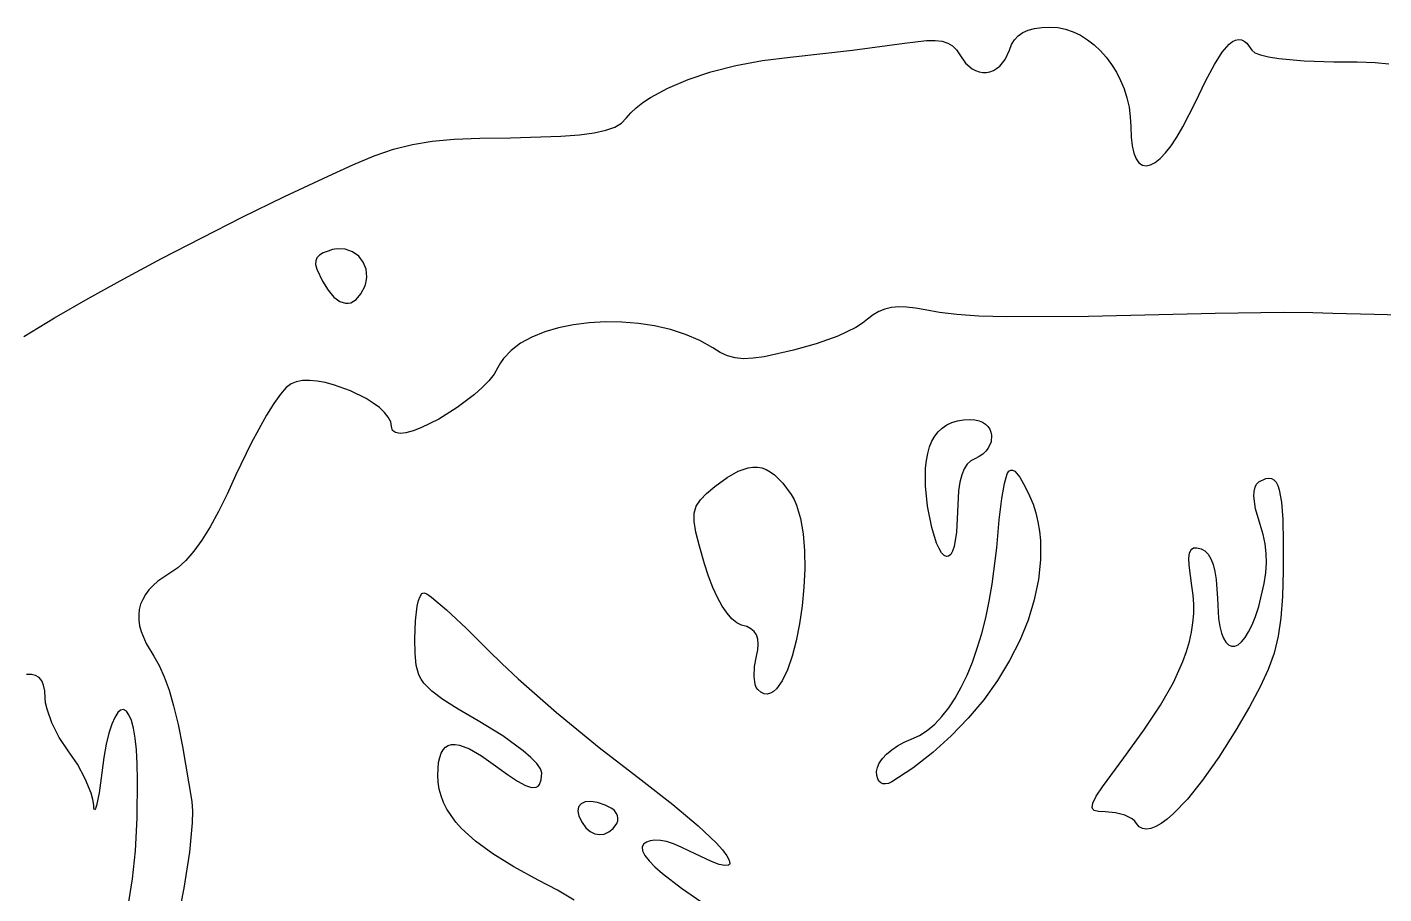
# Model space of a CAD drawing. Extents: x 239 to 1106, y -837 to 40.
# Drawn here: x 430.2 to 761.8, y -171.9 to 40.1 of the extents above; entities that cross this region are included whole.
import ezdxf

# ---------------------------------------------------------------- set-up
doc = ezdxf.new("R2010")
doc.units = 0

msp = doc.modelspace()

# ---------------------------------------------------------------- linework, layer by layer
at = {"layer": 'Layer 1'}
for p, q in [((676.388268, 39.749753), (678.155463, 39.995595)), ((678.155463, 39.995595), (680.154168, 40.076072)), ((680.154168, 40.076072), (682.096853, 39.943023)), ((682.096853, 39.943023), (684.001091, 39.554072)), ((644.594198, 36.124962), (650.004923, 36.795239)), ((650.004923, 36.795239), (652.080249, 36.819493)), ((652.080249, 36.819493), (653.801695, 36.61885)), ((653.801695, 36.61885), (655.218874, 36.180083)), ((670.793438, 35.808567), (671.502301, 36.98045)), ((671.502301, 36.98045), (672.4096, 37.953896)), ((672.4096, 37.953896), (673.521952, 38.735518)), ((673.521952, 38.735518), (674.84597, 39.331932)), ((674.84597, 39.331932), (676.388268, 39.749753)), ((684.001091, 39.554072), (685.854892, 38.924515)), ((685.854892, 38.924515), (687.646268, 38.06965)), ((687.646268, 38.06965), (689.36323, 37.004772)), ((689.36323, 37.004772), (690.993789, 35.745177)), ((724.004337, 35.913282), (724.790714, 36.532571)), ((724.790714, 36.532571), (725.539472, 36.912081)), ((725.539472, 36.912081), (726.255984, 37.056775)), ((726.255984, 37.056775), (726.945625, 36.971613)), ((726.945625, 36.971613), (727.61377, 36.661557)), ((727.61377, 36.661557), (728.265792, 36.131567)), ((616.654198, 32.738302), (631.894184, 34.431634)), ((631.894184, 34.431634), (644.594198, 36.124962)), ((655.218874, 36.180083), (656.381394, 35.489962)), ((656.381394, 35.489962), (657.338865, 34.535258)), ((657.338865, 34.535258), (658.140898, 33.302742)), ((658.140898, 33.302742), (659.542085, 31.290809)), ((669.245641, 32.183777), (670.276398, 34.431632)), ((670.276398, 34.431632), (670.793438, 35.808567)), ((690.993789, 35.745177), (692.525956, 34.306162)), ((692.525956, 34.306162), (693.947743, 32.703022)), ((720.375139, 30.939126), (722.297224, 33.935527)), ((722.297224, 33.935527), (724.004337, 35.913282)), ((728.265792, 36.131567), (729.542968, 34.431632)), ((729.542968, 34.431632), (730.230333, 33.824194)), ((730.230333, 33.824194), (731.602307, 33.276287)), ((731.602307, 33.276287), (733.576209, 32.794525)), ((597.326422, 29.121741), (603.40742, 30.678929)), ((603.40742, 30.678929), (609.885289, 31.898781)), ((609.885289, 31.898781), (616.654198, 32.738302)), ((659.542085, 31.290809), (661.148324, 29.90726)), ((661.148324, 29.90726), (662.001466, 29.449063)), ((666.33745, 29.460776), (667.143461, 29.917871)), ((667.143461, 29.917871), (667.903995, 30.524621)), ((667.903995, 30.524621), (669.245641, 32.183777)), ((693.947743, 32.703022), (695.24716, 30.951054)), ((695.24716, 30.951054), (696.412219, 29.065554)), ((718.195085, 26.884391), (720.375139, 30.939126)), ((733.576209, 32.794525), (736.069356, 32.385523)), ((736.069356, 32.385523), (742.282661, 31.812259)), ((742.282661, 31.812259), (749.580768, 31.609412)), ((749.580768, 31.609412), (755.235674, 31.572481)), ((755.235674, 31.572481), (759.630504, 31.419794)), ((759.630504, 31.419794), (762.960388, 31.088514)), ((586.778379, 25.167325), (591.74813, 27.270208)), ((591.74813, 27.270208), (597.326422, 29.121741)), ((662.001466, 29.449063), (662.873624, 29.145482)), ((662.873624, 29.145482), (663.754051, 28.995689)), ((663.754051, 28.995689), (664.631997, 28.998858)), ((664.631997, 28.998858), (665.496713, 29.154163)), ((665.496713, 29.154163), (666.33745, 29.460776)), ((696.412219, 29.065554), (697.43093, 27.061819)), ((697.43093, 27.061819), (698.291305, 24.955144)), ((715.714068, 21.731632), (718.195085, 26.884391)), ((582.523, 22.856084), (586.778379, 25.167325)), ((698.291305, 24.955144), (698.981356, 22.760825)), ((577.710894, 19.0926), (579.087829, 20.379479)), ((579.087829, 20.379479), (580.696274, 21.635765)), ((580.696274, 21.635765), (582.523, 22.856084)), ((698.981356, 22.760825), (699.489092, 20.49416)), ((699.489092, 20.49416), (699.802526, 18.170443)), ((712.685152, 15.677652), (715.714068, 21.731632)), ((573.83585, 15.641791), (575.435477, 16.613581)), ((575.435477, 16.613581), (576.578698, 17.780502)), ((576.578698, 17.780502), (577.710894, 19.0926)), ((699.802526, 18.170443), (699.909668, 15.804972)), ((548.356498, 12.982732), (560.624328, 13.375197)), ((560.624328, 13.375197), (565.174054, 13.731833)), ((565.174054, 13.731833), (568.817585, 14.217453)), ((568.817585, 14.217453), (571.667368, 14.848593)), ((571.667368, 14.848593), (573.83585, 15.641791)), ((699.909668, 15.804972), (699.997242, 13.208125)), ((711.216375, 13.195741), (712.685152, 15.677652)), ((515.019021, 8.57742), (519.759476, 10.212876)), ((519.759476, 10.212876), (524.367635, 11.395232)), ((524.367635, 11.395232), (529.18746, 12.193943)), ((529.18746, 12.193943), (534.562906, 12.678461)), ((534.562906, 12.678461), (540.837933, 12.91824)), ((540.837933, 12.91824), (548.356498, 12.982732)), ((699.997242, 13.208125), (700.253075, 11.024278)), ((700.253075, 11.024278), (700.66683, 9.24971)), ((708.42186, 9.340682), (709.791833, 11.082177)), ((709.791833, 11.082177), (711.216375, 13.195741)), ((509.802315, 6.419414), (515.019021, 8.57742)), ((700.66683, 9.24971), (701.228173, 7.880699)), ((701.228173, 7.880699), (701.926768, 6.913526)), ((701.926768, 6.913526), (702.75228, 6.344469)), ((704.742714, 6.385817), (705.886966, 6.988781)), ((705.886966, 6.988781), (707.116793, 7.974976)), ((707.116793, 7.974976), (708.42186, 9.340682)), ((493.135611, -1.338459), (503.765398, 3.669402)), ((503.765398, 3.669402), (509.802315, 6.419414)), ((702.75228, 6.344469), (703.694374, 6.169806)), ((703.694374, 6.169806), (704.742714, 6.385817)), ((482.76916, -6.389728), (493.135611, -1.338459)), ((463.059435, -16.47862), (482.76916, -6.389728)), ((453.832744, -21.44431), (463.059435, -16.47862)), ((501.037864, -16.302469), (500.732491, -17.074169)), ((501.640894, -15.66306), (501.037864, -16.302469)), ((502.548194, -15.129484), (501.640894, -15.66306)), ((503.76638, -14.675282), (502.548194, -15.129484)), ((504.866191, -14.336291), (503.76638, -14.675282)), ((505.937063, -14.159355), (504.866191, -14.336291)), ((507.955611, -14.251964), (505.937063, -14.159355)), ((509.749263, -14.873735), (507.955611, -14.251964)), ((511.245259, -15.945294), (509.749263, -14.873735)), ((512.370839, -17.387269), (511.245259, -15.945294)), ((500.732491, -17.074169), (500.71816, -18.00462)), ((500.71816, -18.00462), (500.988256, -19.120278)), ((500.988256, -19.120278), (502.35527, -22.013052)), ((513.053242, -19.120284), (512.370839, -17.387269)), ((513.21971, -21.064966), (513.053242, -19.120284)), ((445.102554, -26.30954), (453.832744, -21.44431)), ((502.35527, -22.013052), (503.753152, -24.260907)), ((511.770011, -25.153875), (512.79747, -23.141942)), ((512.79747, -23.141942), (512.79748, -23.141942)), ((512.79748, -23.141942), (513.086729, -22.091878)), ((513.086729, -22.091878), (513.21971, -21.064966)), ((436.927159, -31.038344), (445.102554, -26.30954)), ((503.753152, -24.260907), (505.177492, -25.920063)), ((505.177492, -25.920063), (506.601831, -26.983908)), ((510.61026, -26.537424), (511.770011, -25.153875)), ((506.601831, -26.983908), (507.999711, -27.445826)), ((507.999711, -27.445826), (508.680461, -27.448995)), ((508.680461, -27.448995), (509.344674, -27.299202)), ((509.344674, -27.299202), (510.61026, -26.537424)), ((638.363587, -29.464874), (636.94531, -30.279571)), ((639.854623, -28.875074), (638.363587, -29.464874)), ((641.454799, -28.503554), (639.854623, -28.875074)), ((643.200494, -28.343702), (641.454799, -28.503554)), ((645.128091, -28.388901), (643.200494, -28.343702)), ((647.273969, -28.632538), (645.128091, -28.388901)), ((649.67451, -29.067998), (647.273969, -28.632538)), ((653.181343, -29.729456), (649.67451, -29.067998)), ((657.40916, -30.232165), (653.181343, -29.729456)), ((737.339654, -29.702997), (720.51221, -29.914664)), ((744.443709, -29.755914), (737.339654, -29.702997)), ((749.29881, -29.914664), (744.443709, -29.755914)), ((429.364848, -35.594756), (436.927159, -31.038344)), ((563.751496, -32.69796), (560.100457, -33.450712)), ((567.583198, -32.207724), (563.751496, -32.69796)), ((571.537269, -31.985378), (567.583198, -32.207724)), ((575.555421, -32.036297), (571.537269, -31.985378)), ((579.579361, -32.365854), (575.555421, -32.036297)), ((583.550799, -32.979425), (579.579361, -32.365854)), ((587.411444, -33.882383), (583.550799, -32.979425)), ((634.359006, -32.313004), (632.701507, -33.349839)), ((635.56341, -31.325778), (634.359006, -32.313004)), ((636.94531, -30.279571), (635.56341, -31.325778)), ((662.761452, -30.576123), (657.40916, -30.232165)), ((669.64171, -30.761331), (662.761452, -30.576123)), ((689.600085, -30.655497), (669.64171, -30.761331)), ((720.51221, -29.914664), (689.600085, -30.655497)), ((759.388201, -30.196886), (749.29881, -29.914664)), ((771.59431, -30.479108), (759.388201, -30.196886)), ((553.573527, -35.722266), (550.814219, -37.230319)), ((556.68837, -34.460605), (553.573527, -35.722266)), ((560.100457, -33.450712), (556.68837, -34.460605)), ((591.103005, -35.080102), (587.411444, -33.882383)), ((594.56719, -36.577958), (591.103005, -35.080102)), ((628.331485, -35.453274), (623.061876, -37.397958)), ((632.701507, -33.349839), (628.331485, -35.453274)), ((548.468736, -38.979391), (546.595369, -40.964108)), ((550.814219, -37.230319), (548.468736, -38.979391)), ((597.74571, -38.381324), (594.56719, -36.577958)), ((599.590073, -39.493676), (597.74571, -38.381324)), ((601.38813, -40.295142), (599.590073, -39.493676)), ((617.50121, -38.945768), (610.366283, -40.524447)), ((623.061876, -37.397958), (617.50121, -38.945768)), ((545.853945, -42.043153), (545.25241, -43.179094)), ((546.595369, -40.964108), (545.853945, -42.043153)), ((603.25233, -40.792338), (601.38813, -40.295142)), ((605.295123, -40.991877), (603.25233, -40.792338)), ((607.628957, -40.900376), (605.295123, -40.991877)), ((610.366283, -40.524447), (607.628957, -40.900376)), ((497.491317, -46.363443), (495.987129, -46.624242)), ((499.201386, -46.328369), (497.491317, -46.363443)), ((501.071448, -46.499587), (499.201386, -46.328369)), ((543.002351, -46.402047), (541.389084, -48.078636)), ((544.309695, -44.757705), (543.002351, -46.402047)), ((545.25241, -43.179094), (544.309695, -44.757705)), ((492.102108, -49.701059), (490.473266, -51.977024)), ((493.539125, -48.053479), (492.102108, -49.701059)), ((494.73471, -47.130194), (493.539125, -48.053479)), ((495.987129, -46.624242), (494.73471, -47.130194)), ((503.055612, -46.857668), (501.071448, -46.499587)), ((505.10799, -47.383182), (503.055612, -46.857668)), ((509.233835, -48.858784), (505.10799, -47.383182)), ((513.08187, -50.77095), (509.233835, -48.858784)), ((541.389084, -48.078636), (539.528598, -49.753984)), ((490.473266, -51.977024), (488.70221, -54.78546)), ((514.786987, -51.842168), (513.08187, -50.77095)), ((516.284985, -52.964236), (514.786987, -51.842168)), ((517.529975, -54.117723), (516.284985, -52.964236)), ((535.300784, -52.967014), (530.788544, -55.773246)), ((539.528598, -49.753984), (535.300784, -52.967014)), ((488.70221, -54.78546), (484.931888, -61.616103)), ((518.476069, -55.283198), (517.529975, -54.117723)), ((519.077377, -56.441232), (518.476069, -55.283198)), ((530.788544, -55.773246), (526.461512, -57.904791)), ((656.194663, -56.623945), (657.558573, -56.210531)), ((657.558573, -56.210531), (659.053947, -55.962483)), ((659.053947, -55.962483), (660.6812, -55.8798)), ((660.6812, -55.8798), (661.828692, -55.959657)), ((661.828692, -55.959657), (662.836451, -56.187929)), ((662.836451, -56.187929), (663.70365, -56.547666)), ((519.28801, -57.572394), (519.077377, -56.441232)), ((519.536194, -58.523863), (519.28801, -57.572394)), ((520.241611, -59.072255), (519.536194, -58.523863)), ((521.345555, -59.251058), (520.241611, -59.072255)), ((522.789323, -59.093757), (521.345555, -59.251058)), ((524.51421, -58.63384), (522.789323, -59.093757)), ((526.461512, -57.904791), (524.51421, -58.63384)), ((652.045399, -59.931249), (652.887585, -58.856376)), ((652.887585, -58.856376), (653.859582, -57.946867)), ((653.859582, -57.946867), (654.961803, -57.202723)), ((654.961803, -57.202723), (656.194663, -56.623945)), ((663.70365, -56.547666), (664.429463, -57.021917)), ((664.429463, -57.021917), (665.013061, -57.593734)), ((665.013061, -57.593734), (665.45362, -58.246165)), ((665.45362, -58.246165), (665.750311, -58.962262)), ((665.750311, -58.962262), (665.902309, -59.725075)), ((484.931888, -61.616103), (481.18801, -69.425694)), ((650.293571, -64.148057), (650.748805, -62.57709)), ((650.748805, -62.57709), (651.33261, -61.171487)), ((651.33261, -61.171487), (652.045399, -59.931249)), ((665.046823, -62.904483), (664.462949, -63.646625)), ((665.768915, -61.323047), (665.046823, -62.904483)), ((665.902309, -59.725075), (665.768915, -61.323047)), ((649.767162, -67.786083), (649.966495, -65.884388)), ((649.966495, -65.884388), (650.293571, -64.148057)), ((660.817903, -65.963726), (659.958008, -66.789446)), ((661.81009, -65.47535), (660.817903, -65.963726)), ((662.845409, -64.949008), (661.81009, -65.47535)), ((663.72942, -64.333783), (662.845409, -64.949008)), ((664.462949, -63.646625), (663.72942, -64.333783)), ((481.18801, -69.425694), (479.084572, -74.149046)), ((601.310499, -70.041805), (603.999324, -68.509427)), ((603.999324, -68.509427), (606.436797, -67.664965)), ((606.436797, -67.664965), (607.579879, -67.504837)), ((607.579879, -67.504837), (608.682448, -67.521649)), ((608.682448, -67.521649), (609.751945, -67.717054)), ((609.751945, -67.717054), (610.795811, -68.092707)), ((610.795811, -68.092707), (611.821488, -68.65026)), ((611.821488, -68.65026), (612.836417, -69.391369)), ((612.836417, -69.391369), (614.863798, -71.430863)), ((649.750074, -72.085564), (649.767162, -67.786083)), ((658.635092, -69.426457), (658.172072, -71.224519)), ((659.230405, -67.945895), (658.635092, -69.426457)), ((659.958008, -66.789446), (659.230405, -67.945895)), ((669.033409, -71.47575), (669.748335, -69.179942)), ((669.748335, -69.179942), (670.147759, -68.538262)), ((670.147759, -68.538262), (670.582323, -68.220283)), ((670.582323, -68.220283), (671.057402, -68.215671)), ((671.057402, -68.215671), (671.578369, -68.514091)), ((671.578369, -68.514091), (672.779466, -69.978684)), ((596.25696, -73.987404), (598.310788, -72.24887)), ((598.310788, -72.24887), (601.310499, -70.041805)), ((614.863798, -71.430863), (616.937488, -74.22442)), ((650.239, -77.0465), (649.750074, -72.085564)), ((658.172072, -71.224519), (657.841343, -73.333465)), ((668.394551, -75.190388), (669.033409, -71.47575)), ((672.779466, -69.978684), (674.22861, -72.53138)), ((674.22861, -72.53138), (675.208818, -74.526422)), ((730.061812, -73.432013), (730.289463, -72.434316)), ((730.289463, -72.434316), (730.682478, -71.661517)), ((730.682478, -71.661517), (731.23755, -71.12023)), ((731.23755, -71.12023), (732.962302, -70.317662)), ((732.962302, -70.317662), (733.695074, -70.207419)), ((733.695074, -70.207419), (734.346403, -70.308843)), ((734.346403, -70.308843), (734.920011, -70.635162)), ((734.920011, -70.635162), (735.419618, -71.199607)), ((735.419618, -71.199607), (735.848945, -72.015405)), ((735.848945, -72.015405), (736.211712, -73.095786)), ((479.084572, -74.149046), (477.00759, -78.373006)), ((593.736803, -77.041145), (594.738913, -75.520889)), ((594.738913, -75.520889), (596.25696, -73.987404)), ((616.937488, -74.22442), (617.633294, -75.452979)), ((617.633294, -75.452979), (618.240836, -76.85295)), ((657.841343, -73.333465), (657.57676, -78.45755)), ((667.788766, -80.406537), (668.394551, -75.190388)), ((675.208818, -74.526422), (676.034462, -76.592107)), ((730.002832, -74.647991), (730.061812, -73.432013)), ((730.404115, -77.708335), (730.002832, -74.647991)), ((736.211712, -73.095786), (736.752453, -76.103215)), ((736.752453, -76.103215), (737.071606, -80.327726)), ((477.00759, -78.373006), (474.957064, -82.100879)), ((593.201023, -80.809261), (593.230788, -78.739995)), ((593.230788, -78.739995), (593.736803, -77.041145)), ((618.240836, -76.85295), (619.20188, -80.105319)), ((651.283543, -82.269746), (650.23899, -77.04644)), ((650.23899, -77.04644), (650.239, -77.0465)), ((657.57676, -78.45755), (657.365645, -83.420691)), ((676.034462, -76.592107), (676.708074, -78.723007)), ((676.708074, -78.723007), (677.232185, -80.913697)), ((731.519772, -81.56243), (730.404115, -77.708335)), ((474.957064, -82.100879), (472.932995, -85.335969)), ((593.627663, -83.440764), (593.201023, -80.809261)), ((619.20188, -80.105319), (619.842116, -83.857918)), ((652.457079, -86.077536), (651.283543, -82.269746)), ((667.17306, -87.20688), (667.788766, -80.406537)), ((677.232185, -80.913697), (677.609329, -83.158752)), ((732.248479, -83.951395), (731.519772, -81.56243)), ((737.071606, -80.327726), (737.198936, -85.875154)), ((472.932995, -85.335969), (470.935384, -88.081581)), ((594.490866, -86.826326), (593.627663, -83.440764)), ((619.842116, -83.857918), (620.183043, -87.987136)), ((653.066378, -87.446479), (652.457079, -86.077536)), ((657.365645, -83.420691), (656.787421, -86.888934)), ((677.609329, -83.158752), (677.842037, -85.452744)), ((677.842037, -85.452744), (677.884275, -90.165838)), ((732.745675, -86.280832), (732.248479, -83.951395)), ((737.198936, -85.875154), (737.16421, -92.85133)), ((470.935384, -88.081581), (468.964233, -90.341019)), ((595.770788, -91.15777), (594.490866, -86.826326)), ((620.183043, -87.987136), (620.246157, -92.369363)), ((653.676917, -88.456581), (653.066378, -87.446479)), ((654.278361, -89.106189), (653.676917, -88.456581)), ((654.860375, -89.393649), (654.278361, -89.106189)), ((655.412623, -89.317307), (654.860375, -89.393649)), ((655.92477, -88.87551), (655.412623, -89.317307)), ((656.386481, -88.066604), (655.92477, -88.87551)), ((656.787421, -86.888934), (656.386481, -88.066604)), ((666.067345, -96.107373), (667.17306, -87.20688)), ((714.144364, -89.768447), (714.304216, -88.512228)), ((714.304216, -88.512228), (714.675736, -87.692571)), ((714.675736, -87.692571), (715.265536, -87.273098)), ((715.265536, -87.273098), (716.080233, -87.217427)), ((716.080233, -87.217427), (717.12644, -87.48918)), ((717.12644, -87.48918), (718.025472, -87.975903)), ((718.025472, -87.975903), (718.815363, -88.790047)), ((718.815363, -88.790047), (719.492807, -89.915075)), ((733.017976, -88.597043), (732.745675, -86.280832)), ((733.071995, -90.946328), (733.017976, -88.597043)), ((467.019541, -92.117589), (465.10131, -93.414594)), ((468.964233, -90.341019), (467.019541, -92.117589)), ((596.760767, -94.196628), (595.770788, -91.15777)), ((620.246157, -92.369363), (620.052956, -96.880988)), ((677.884275, -90.165838), (677.379155, -95.009571)), ((714.189563, -91.497608), (714.144364, -89.768447)), ((714.86866, -96.52028), (714.189563, -91.497608)), ((719.492807, -89.915075), (720.054495, -91.33445)), ((720.054495, -91.33445), (720.497121, -93.031635)), ((732.914348, -93.374988), (733.071995, -90.946328)), ((462.176565, -95.398968), (460.980015, -96.450685)), ((465.10131, -93.414594), (462.176565, -95.398968)), ((597.816894, -96.947749), (596.760767, -94.196628)), ((665.32638, -100.309362), (666.067345, -96.107373)), ((677.379155, -95.009571), (676.346935, -99.940534)), ((720.497121, -93.031635), (720.817377, -94.990093)), ((720.817377, -94.990093), (721.07755, -99.62468)), ((731.23755, -101.60023), (732.551648, -95.929324)), ((732.551648, -95.929324), (732.914348, -93.374988)), ((737.16421, -92.85133), (736.991129, -99.108711)), ((459.114429, -98.673181), (458.443738, -99.84396)), ((459.959579, -97.542089), (459.114429, -98.673181)), ((460.980015, -96.450685), (459.959579, -97.542089)), ((525.856606, -100.147891), (526.243008, -99.103887)), ((526.243008, -99.103887), (526.688942, -98.443529)), ((526.688942, -98.443529), (527.1911, -98.21312)), ((527.1911, -98.21312), (527.881773, -98.506918)), ((527.881773, -98.506918), (529.065231, -99.346418)), ((529.065231, -99.346418), (532.659149, -102.411174)), ((598.925938, -99.387983), (597.816894, -96.947749)), ((600.074669, -101.494179), (598.925938, -99.387983)), ((620.052956, -96.880988), (619.624937, -101.398403)), ((715.165359, -98.784679), (714.86866, -96.52028)), ((715.310747, -101.035847), (715.165359, -98.784679)), ((736.991129, -99.108711), (736.626225, -104.334219)), ((457.622428, -102.304581), (457.470154, -103.594424)), ((457.94668, -101.054427), (457.622428, -102.304581)), ((458.443738, -99.84396), (457.94668, -101.054427)), ((525.08766, -105.118758), (525.533042, -101.52924)), ((525.533042, -101.52924), (525.856606, -100.147891)), ((532.659149, -102.411174), (537.470142, -106.904677)), ((601.24986, -103.243187), (600.074669, -101.494179)), ((619.624937, -101.398403), (618.983599, -105.797995)), ((664.465524, -104.329861), (665.32638, -100.309362)), ((676.346935, -99.940534), (674.807872, -104.915319)), ((715.299036, -103.287013), (715.310747, -101.035847)), ((721.07755, -99.62468), (721.340479, -104.490239)), ((730.425816, -104.018198), (731.23755, -101.60023)), ((457.470154, -103.594424), (457.489033, -104.923954)), ((457.489033, -104.923954), (457.678237, -106.293173)), ((524.93332, -109.50202), (525.08766, -105.118758)), ((602.438279, -104.611855), (601.24986, -103.243187)), ((603.626698, -105.577033), (602.438279, -104.611855)), ((604.801888, -106.11557), (603.626698, -105.577033)), ((618.983599, -105.797995), (618.150437, -109.956155)), ((663.488911, -108.156883), (664.465524, -104.329861)), ((674.807872, -104.915319), (672.782224, -109.890517)), ((714.78117, -107.842257), (715.12444, -105.551407)), ((715.12444, -105.551407), (715.299036, -103.287013)), ((721.340479, -104.490239), (721.652398, -106.441604)), ((728.727933, -107.810685), (729.585556, -106.08766)), ((729.585556, -106.08766), (730.425816, -104.018198)), ((736.626225, -104.334219), (735.983508, -108.845355)), ((457.678237, -106.293173), (458.03694, -107.70208)), ((458.03694, -107.70208), (459.259534, -110.638959)), ((537.470142, -106.904677), (542.9955, -112.32422)), ((606.05921, -106.500867), (604.801888, -106.11557)), ((607.081715, -107.028379), (606.05921, -106.500867)), ((607.872709, -107.708026), (607.081715, -107.028379)), ((608.4355, -108.549731), (607.872709, -107.708026)), ((608.773396, -109.563415), (608.4355, -108.549731)), ((662.400675, -111.778437), (663.488911, -108.156883)), ((714.26344, -110.172793), (714.78117, -107.842257)), ((721.652398, -106.441604), (722.069737, -108.069268)), ((722.069737, -108.069268), (722.581333, -109.371166)), ((722.581333, -109.371166), (723.176025, -110.34523)), ((727.005247, -110.225688), (727.86411, -109.189339)), ((727.86411, -109.189339), (728.727933, -107.810685)), ((735.983508, -108.845355), (734.97699, -112.959618)), ((459.259534, -110.638959), (461.1502, -113.734594)), ((524.998365, -113.09485), (524.93332, -109.50202)), ((542.9955, -112.32422), (546.251525, -115.557647)), ((608.470778, -113.73556), (608.787727, -112.146408)), ((608.889702, -110.759), (608.773396, -109.563415)), ((608.787727, -112.146408), (608.889702, -110.759)), ((618.150437, -109.956155), (617.14695, -113.749274)), ((661.20495, -115.182535), (662.400675, -111.778437)), ((672.782224, -109.890517), (670.290247, -114.822721)), ((712.681447, -115.005842), (713.565461, -112.556245)), ((713.565461, -112.556245), (714.26344, -110.172793)), ((723.176025, -110.34523), (723.84265, -110.989392)), ((723.84265, -110.989392), (724.570047, -111.301586)), ((724.570047, -111.301586), (725.347054, -111.279745)), ((725.347054, -111.279745), (726.162508, -110.921802)), ((726.162508, -110.921802), (727.005247, -110.225688)), ((461.1502, -113.734594), (462.476424, -116.038122)), ((462.476424, -116.038122), (463.716658, -118.774908)), ((525.294922, -115.966688), (524.998365, -113.09485)), ((525.975124, -118.322587), (525.294922, -115.966688)), ((546.251525, -115.557647), (550.20539, -119.247478)), ((607.998937, -116.28438), (608.470778, -113.73556)), ((617.14695, -113.749274), (615.994635, -117.053739)), ((659.905872, -118.357189), (661.20495, -115.182535)), ((670.290247, -114.822721), (667.352198, -119.668522)), ((710.332163, -120.15639), (712.681447, -115.005842)), ((734.97699, -112.959618), (733.520681, -116.994507)), ((431.2578, -118.204274), (430.063454, -118.245133)), ((432.275205, -118.445362), (431.2578, -118.204274)), ((433.11319, -118.968809), (432.275205, -118.445362)), ((433.769273, -119.77503), (433.11319, -118.968809)), ((463.716658, -118.774908), (464.890745, -122.034246)), ((526.506635, -119.371138), (525.975124, -118.322587)), ((550.20539, -119.247478), (559.611321, -127.493653)), ((607.871055, -118.674448), (607.998937, -116.28438)), ((608.11359, -120.641181), (607.871055, -118.674448)), ((615.994635, -117.053739), (614.714989, -119.745942)), ((658.507575, -121.29041), (659.905872, -118.357189)), ((733.520681, -116.994507), (731.528591, -121.267522)), ((434.240976, -120.864437), (433.769273, -119.77503)), ((434.525816, -122.237445), (434.240976, -120.864437)), ((434.621314, -123.894466), (434.525816, -122.237445)), ((464.890745, -122.034246), (466.01853, -125.905434)), ((527.191107, -120.367599), (526.506635, -119.371138)), ((529.095005, -122.306776), (527.191107, -120.367599)), ((531.83895, -124.34517), (529.095005, -122.306776)), ((608.382032, -121.383116), (608.11359, -120.641181)), ((608.753, -121.92), (608.382032, -121.383116)), ((608.753048, -121.91992), (608.753, -121.92)), ((609.543869, -122.562459), (608.753048, -121.91992)), ((610.327042, -122.912871), (609.543869, -122.562459)), ((612.603801, -122.365856), (611.859696, -122.799118)), ((613.329511, -121.702272), (612.603801, -122.365856)), ((614.714989, -119.745942), (613.329511, -121.702272)), ((657.014194, -123.970209), (658.507575, -121.29041)), ((667.352198, -119.668522), (663.988336, -124.38451)), ((707.169287, -125.730272), (710.332163, -120.15639)), ((731.528591, -121.267522), (728.914731, -126.096163)), ((434.736518, -125.181549), (434.621314, -123.894466)), ((435.066696, -126.676991), (434.736518, -125.181549)), ((466.01853, -125.905434), (467.119857, -130.477767)), ((535.575077, -126.687834), (531.83895, -124.34517)), ((611.09988, -122.986607), (610.327042, -122.912871)), ((611.859696, -122.799118), (611.09988, -122.986607)), ((655.429862, -126.384597), (657.014194, -123.970209)), ((663.988336, -124.38451), (660.218916, -128.927278)), ((703.146519, -131.833324), (707.169287, -125.730272)), ((436.279369, -130.068061), (435.066696, -126.676991)), ((451.604856, -128.693434), (450.888759, -130.359066)), ((452.334595, -127.544565), (451.604856, -128.693434)), ((453.063508, -126.90998), (452.334595, -127.544565)), ((453.777124, -126.787197), (453.063508, -126.90998)), ((454.460975, -127.173737), (453.777124, -126.787197)), ((455.10059, -128.067119), (454.460975, -127.173737)), ((455.681502, -129.464861), (455.10059, -128.067119)), ((540.45552, -129.53982), (535.575077, -126.687834)), ((559.611321, -127.493653), (570.022667, -136.057335)), ((652.004886, -130.369188), (653.758715, -128.521587)), ((653.758715, -128.521587), (655.429862, -126.384597)), ((660.218916, -128.927278), (656.064197, -133.253418)), ((728.914731, -126.096163), (725.59311, -131.79793)), ((438.074125, -133.617883), (436.279369, -130.068061)), ((450.200774, -132.543943), (449.55537, -135.250545)), ((450.888759, -130.359066), (450.200774, -132.543943)), ((456.189239, -131.364485), (455.681502, -129.464861)), ((456.609333, -133.763509), (456.189239, -131.364485)), ((467.119857, -130.477767), (468.21457, -135.84054)), ((546.452732, -133.230758), (540.45552, -129.53982)), ((648.265724, -133.148274), (650.172511, -131.915414)), ((650.172511, -131.915414), (652.004886, -130.369188)), ((698.21756, -138.57138), (703.146519, -131.833324)), ((725.59311, -131.79793), (721.436391, -138.417477)), ((440.265754, -136.876666), (438.074125, -133.617883)), ((449.55537, -135.250545), (448.967017, -138.481353)), ((456.927315, -136.659452), (456.609333, -133.763509)), ((468.21457, -135.84054), (470.46353, -149.294594)), ((532.43807, -135.987945), (533.126744, -135.557033)), ((533.126744, -135.557033), (533.929106, -135.325385)), ((533.929106, -135.325385), (534.847223, -135.292174)), ((534.847223, -135.292174), (535.883163, -135.456574)), ((535.883163, -135.456574), (538.316776, -136.374898)), ((551.391614, -136.84232), (546.452732, -133.230758)), ((641.501361, -136.630509), (642.941685, -135.647692)), ((642.941685, -135.647692), (644.547373, -134.777323)), ((644.547373, -134.777323), (646.28866, -134.05578)), ((646.28866, -134.05578), (648.265724, -133.148274)), ((656.064197, -133.253418), (651.544434, -137.31952)), ((442.50589, -140.139837), (440.265754, -136.876666)), ((448.967017, -138.481353), (448.450184, -142.238846)), ((457.128715, -140.049835), (456.927315, -136.659452)), ((530.778913, -139.720773), (531.033506, -138.484536)), ((531.033506, -138.484536), (531.393518, -137.45087)), ((531.393518, -137.45087), (531.861017, -136.618949)), ((531.861017, -136.618949), (532.43807, -135.987945)), ((538.316776, -136.374898), (541.246483, -138.073741)), ((541.246483, -138.073741), (544.68882, -140.54649)), ((553.298816, -138.494312), (551.391614, -136.84232)), ((554.742999, -139.977632), (553.298816, -138.494312)), ((570.022667, -136.057335), (580.2488, -143.93312)), ((638.470229, -139.889842), (639.235867, -138.787963)), ((639.235867, -138.787963), (640.256166, -137.689392)), ((640.256166, -137.689392), (641.501361, -136.630509)), ((651.544434, -137.31952), (646.679886, -141.082177)), ((692.987635, -145.644549), (698.21756, -138.57138)), ((721.436391, -138.417477), (717.474802, -144.061372)), ((444.428526, -143.72052), (442.50589, -140.139837)), ((448.450184, -142.238846), (447.784317, -147.124819)), ((457.199064, -143.932176), (457.128715, -140.049835)), ((530.57772, -142.80427), (530.778913, -139.720773)), ((544.68882, -140.54649), (547.604747, -142.702844)), ((555.658015, -141.242671), (554.742999, -139.977632)), ((555.97772, -142.23982), (555.658015, -141.242671)), ((555.839915, -143.97284), (555.97772, -142.23982)), ((637.886963, -142.923709), (637.82192, -141.95798)), ((637.82192, -141.95798), (637.822, -141.958)), ((637.822, -141.958), (637.989018, -140.958647)), ((637.989018, -140.958647), (638.470229, -139.889842)), ((646.679886, -141.082177), (641.49081, -144.49798)), ((445.821996, -147.195376), (444.428526, -143.72052)), ((457.066221, -153.24937), (457.199064, -143.932176)), ((530.66433, -144.53136), (530.57772, -142.80427)), ((530.92664, -146.222897), (530.66433, -144.53136)), ((547.604747, -142.702844), (550.024583, -144.303572)), ((550.024583, -144.303572), (551.981399, -145.348675)), ((551.981399, -145.348675), (553.508267, -145.838154)), ((553.508267, -145.838154), (554.638262, -145.772007)), ((554.638262, -145.772007), (555.064766, -145.530575)), ((555.064766, -145.530575), (555.404453, -145.150236)), ((555.404453, -145.150236), (555.839915, -143.97284)), ((580.2488, -143.93312), (588.02755, -149.998126)), ((638.077684, -143.70423), (637.886963, -142.923709)), ((638.387467, -144.299543), (638.077684, -143.70423)), ((638.809698, -144.709647), (638.387467, -144.299543)), ((639.337762, -144.934543), (638.809698, -144.709647)), ((639.965045, -144.97423), (639.337762, -144.934543)), ((640.684933, -144.828709), (639.965045, -144.97423)), ((641.49081, -144.49798), (640.684933, -144.828709)), ((691.480614, -147.977284), (692.987635, -145.644549)), ((717.474802, -144.061372), (713.771183, -148.680005)), ((446.254148, -148.760825), (445.821996, -147.195376)), ((446.474634, -150.141066), (446.254148, -148.760825)), ((447.784317, -147.124819), (447.144909, -150.211632)), ((531.368371, -147.883016), (530.92664, -146.222897)), ((531.993243, -149.515851), (531.368371, -147.883016)), ((690.668122, -149.648564), (691.480614, -147.977284)), ((713.771183, -148.680005), (710.388372, -152.223768)), ((446.524794, -151.005381), (446.474634, -150.141066)), ((446.664251, -151.287608), (446.524794, -151.005381)), ((446.876468, -151.014205), (446.664251, -151.287608)), ((447.144909, -150.211632), (446.876468, -151.014205)), ((470.46353, -149.294594), (470.623589, -151.633406)), ((470.623589, -151.633406), (470.579836, -154.498075)), ((532.804978, -151.125536), (531.993243, -149.515851)), ((533.807294, -152.716204), (532.804978, -151.125536)), ((564.987276, -150.580265), (564.792697, -151.610486)), ((564.792697, -151.610486), (565.067754, -152.885446)), ((565.608495, -149.824549), (564.987276, -150.580265)), ((566.61336, -149.373104), (565.608495, -149.824549)), ((567.958875, -149.255695), (566.61336, -149.373104)), ((569.602047, -149.502088), (567.958875, -149.255695)), ((571.49988, -150.14205), (569.602047, -149.502088)), ((573.131476, -150.966665), (571.49988, -150.14205)), ((573.7323, -151.496382), (573.131476, -150.966665)), ((574.180989, -152.082324), (573.7323, -151.496382)), ((574.470928, -152.707953), (574.180989, -152.082324)), ((588.02755, -149.998126), (594.165884, -155.199939)), ((690.517089, -150.76422), (690.668122, -149.648564)), ((690.679284, -151.146762), (690.517089, -150.76422)), ((690.994441, -151.430086), (690.679284, -151.146762)), ((692.067106, -151.751995), (690.994441, -151.430086)), ((693.70201, -151.83578), (692.067106, -151.751995)), ((696.202318, -152.038627), (693.70201, -151.83578)), ((698.464503, -152.611891), (696.202318, -152.038627)), ((710.388372, -152.223768), (708.836908, -153.577069)), ((456.665488, -161.319712), (457.066221, -153.24937)), ((470.579836, -154.498075), (469.912315, -161.659464)), ((535.003914, -154.29199), (533.807294, -152.716204)), ((536.398558, -155.857028), (535.003914, -154.29199)), ((565.067754, -152.885446), (565.85544, -154.37538)), ((565.85544, -154.37538), (566.774867, -155.672389)), ((566.774867, -155.672389), (567.813356, -156.602289)), ((573.402673, -155.860905), (574.3221, -154.657602)), ((574.3221, -154.6576), (574.548098, -154.012128)), ((574.3221, -154.657602), (574.3221, -154.6576)), ((574.595503, -153.356733), (574.470928, -152.707953)), ((574.548098, -154.012128), (574.595503, -153.356733)), ((594.165884, -155.199939), (598.584426, -159.416186)), ((700.250438, -153.502655), (698.464503, -152.611891)), ((700.890399, -154.050562), (700.250438, -153.502655)), ((701.322, -154.658), (700.890399, -154.050562)), ((701.32201, -154.65793), (701.322, -154.658)), ((701.982152, -155.446099), (701.32201, -154.65793)), ((702.79319, -155.90974), (701.982152, -155.446099)), ((706.053135, -155.415509), (704.836537, -155.888244)), ((707.389211, -154.64305), (706.053135, -155.415509)), ((708.836908, -153.577069), (707.389211, -154.64305)), ((539.796797, -158.971394), (536.398558, -155.857028)), ((544.031778, -162.092375), (539.796797, -158.971394)), ((567.813356, -156.602289), (568.93122, -157.168387)), ((568.93122, -157.168387), (570.08877, -157.37399)), ((570.08877, -157.37399), (571.24632, -157.222406)), ((571.24632, -157.222406), (572.364184, -156.716942)), ((572.364184, -156.716942), (573.402673, -155.860905)), ((582.497723, -158.851237), (581.552936, -159.196849)), ((583.640946, -158.710678), (582.497723, -158.851237)), ((584.975991, -158.785091), (583.640946, -158.710678)), ((586.496243, -159.0844), (584.975991, -158.785091)), ((588.195089, -159.618527), (586.496243, -159.0844)), ((703.74727, -156.055055), (702.79319, -155.90974)), ((704.836537, -155.888244), (703.74727, -156.055055)), ((455.993557, -168.166354), (456.665488, -161.319712)), ((469.912315, -161.659464), (468.523804, -170.487722)), ((549.133264, -165.253043), (544.031778, -162.092375)), ((580.8132, -159.73759), (580.475513, -160.432879)), ((580.475513, -160.432879), (580.612009, -161.344383)), ((580.612009, -161.344383), (581.200777, -162.456805)), ((581.552936, -159.196849), (580.8132, -159.73759)), ((581.200777, -162.456805), (582.219907, -163.754849)), ((590.065912, -160.397393), (588.195089, -159.618527)), ((592.1021, -161.43092), (590.065912, -160.397393)), ((597.473156, -163.978079), (592.1021, -161.43092)), ((598.584426, -159.416186), (600.12397, -161.116481)), ((600.12397, -161.116481), (601.2038, -162.524495)), ((555.13102, -168.48647), (549.133264, -165.253043)), ((582.219907, -163.754849), (583.647487, -165.223219)), ((583.647487, -165.223219), (585.461607, -166.846618)), ((599.359971, -164.644976), (597.473156, -163.978079)), ((600.727541, -164.927814), (599.359971, -164.644976)), ((601.585786, -164.841888), (600.727541, -164.927814)), ((601.2038, -162.524495), (601.813994, -163.624932)), ((601.827013, -164.665419), (601.585786, -164.841888)), ((601.813994, -163.624932), (601.94463, -164.402495)), ((601.94463, -164.402495), (601.827013, -164.665419)), ((455.047122, -173.812447), (455.993557, -168.166354)), ((559.827396, -170.925044), (555.13102, -168.48647)), ((585.461607, -166.846618), (590.161822, -170.497318)), ((468.523804, -170.487722), (466.477141, -180.691806)), ((563.915217, -173.390076), (559.827396, -170.925044)), ((590.161822, -170.497318), (596.145267, -174.584576))]:
    msp.add_line(p, q, dxfattribs=at)

doc.saveas('drawing.dxf')
